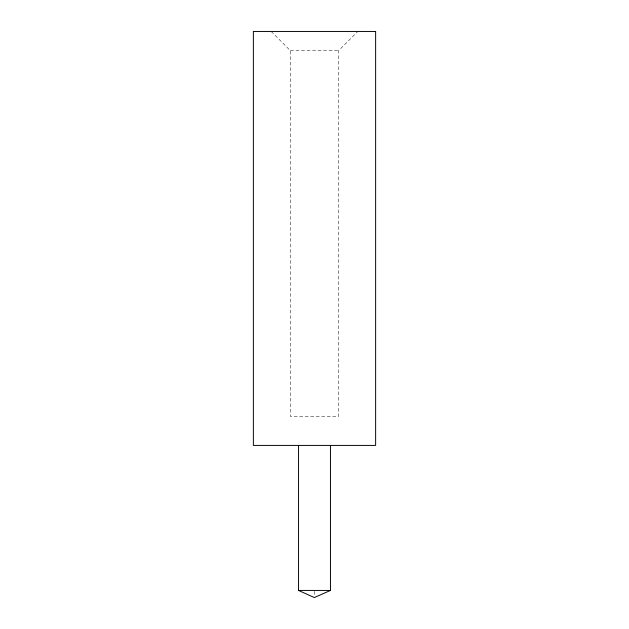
<?xml version="1.0" encoding="UTF-8"?>
<svg xmlns="http://www.w3.org/2000/svg" width="629" height="629" viewBox="0 0 629 629"><rect width="100%" height="100%" fill="white"/><g stroke="black" fill="none" stroke-linecap="round" stroke-linejoin="round"><path stroke-width="0.47" stroke-dasharray="3.15 2.36" d="M271.178 31.45L290.433 50.705L290.433 416.532L338.567 416.532L338.567 50.705L357.822 31.45M290.433 50.705L338.567 50.705M314.311 591.331L314.311 595.773"/><path stroke-width="0.94" d="M330.453 445.418L330.453 590.442L314.311 597.55L298.547 590.442L298.547 445.418M298.547 590.442L330.453 590.442M375.631 31.45L253.369 31.45L253.369 445.418L375.631 445.418L375.631 31.45"/></g></svg>
